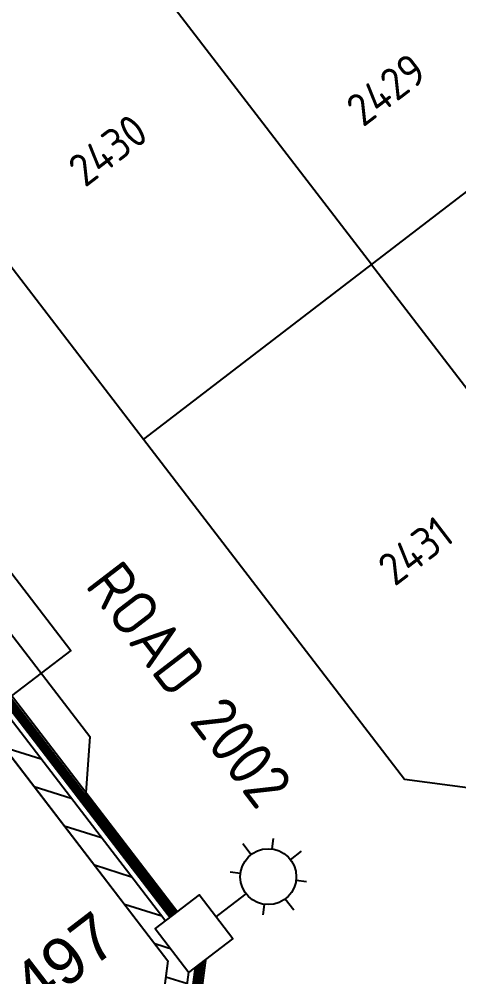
# Model space of a CAD drawing. Extents: x 296374 to 298792, y 6267790 to 6270844.
# Drawn here: x 298163.7 to 298187.2, y 6269901 to 6269952.4 of the extents above; entities that cross this region are included whole.
import ezdxf
from ezdxf.enums import TextEntityAlignment as Align

# ---------------------------------------------------------------- set-up
doc = ezdxf.new("R2010")
doc.units = 0
doc.linetypes.add('IE Trench LV', pattern=[6.5, 5, -1.5])
for name, color, linetype in [('_User_Equip_Easement', 7, 'Continuous'), ('_User_Roadnames', 7, 'Continuous'), ('_User_Wipeout', 6, 'Continuous'), ('_User_xref', 251, 'Continuous'), ('Equip_SP_SL_NEW', 2, 'Continuous'), ('Mains_LV_NEW_T84', 2, 'Continuous'), ('Mains_SL_NEW_R6', 2, 'Continuous'), ('SupportsUG_SP_LV_SL_NEW', 2, 'Continuous'), ('Trench_SP_NEW', 2, 'IE Trench LV'), ('X-Masterplan_LotLayout_P2$0$D-LO-Stage 24', 251, 'Continuous'), ('X-Masterplan_LotLayout_P2$0$D-RD-Stage24_BDY', 251, 'Continuous'), ('XR-600340-P4-CI-DESIGN (06032016)$0$GN-ANNO-TEXT-LOT24', 251, 'Continuous')]:
    doc.layers.add(name, color=color, linetype=linetype)
doc.styles.add('CDD_AN-ISOCP', font='isocp.shx')
doc.styles.add('POLE_LABEL', font='arial.ttf')
doc.styles.add('SL_LABEL', font='arial.ttf')
doc.styles.get("Standard").update_dxf_attribs({"font": 'arial.ttf'})
doc.styles.add('XR-600340-P4-CI-DESIGN (06032016)$0$CDD_AN-ISOCP', font='isocp.shx')
doc.linetypes.add('Cable 4', pattern='A,5.25,-0.1,["o",Standard,S=2,R=0,X=1.2,Y=-0.7],-4', length=9.35)
doc.linetypes.add('Cable New UG', pattern='A,7,-0.25,["x",Standard,S=2,R=0,X=0.2,Y=-0.8],-2.1', length=9.35)

# ---------------------------------------------------------------- blocks, each defined once
blk = doc.blocks.new('XR-600340-P4-CI-DESIGN (06032016)')
at = {"layer": 'XR-600340-P4-CI-DESIGN (06032016)$0$GN-ANNO-TEXT-LOT24', "linetype": 'ByBlock', "char_height": 1.75, "attachment_point": 5, "rotation": 37.4542, "style": 'XR-600340-P4-CI-DESIGN (06032016)$0$CDD_AN-ISOCP'}
for s, insert in [('2429', (298183.36, 6269948.605)), ('2430', (298168.431, 6269945.351)), ('2431', (298184.922, 6269923.856))]:
    blk.add_mtext(s, dxfattribs=dict(at, insert=insert))
blk = doc.blocks.new('X-Masterplan_LotLayout_P2')
at = {"layer": 'X-Masterplan_LotLayout_P2$0$D-LO-Stage 24'}
for p, q in [((298272.499, 6270008.222), (298170.34, 6269929.841)), ((298182.558, 6269939.216), (298165.514, 6269961.43)), ((298182.558, 6269939.216), (298199.603, 6269917.001))]:
    blk.add_line(p, q, dxfattribs=at)
at = {"layer": 'X-Masterplan_LotLayout_P2$0$D-RD-Stage24_BDY'}
for points in [[(298170.34, 6269929.841), (298184.341, 6269911.594), (298191.351, 6269910.67), (298285.576, 6269982.964), (298286.499, 6269989.974), (298272.499, 6270008.222), (298258.498, 6270026.47), (298251.487, 6270027.393), (298157.263, 6269955.1), (298156.34, 6269948.089)], [(298071.14, 6269858.174), (298059.285, 6269873.624), (298060.209, 6269880.635), (298136.635, 6269939.273), (298143.645, 6269938.35), (298157.646, 6269920.102), (298171.647, 6269901.854), (298170.723, 6269894.844), (298094.297, 6269836.205), (298087.287, 6269837.129)]]:
    blk.add_lwpolyline(points, close=True, dxfattribs=at)
blk = doc.blocks.new('*U102')
blk.add_line((0, 0), (0, 0))
at = {"style": 'SL_LABEL', "flags": 9}
for tag, height, p in [('ASSET_NUM', 2.5, (2, 2)), ('STREET_CODE', 0.2, (0, -0.2))]:
    blk.add_attdef(tag, text='', height=height, dxfattribs=at).set_placement(p, align=Align.MIDDLE_LEFT)
for tag, p, flags in [('Z', (0, 0), 1), ('OPERATED_BY', (0, -9.607), 9)]:
    blk.add_attdef(tag, p, '', height=0.2, dxfattribs=dict(flags=flags))
at = {"flags": 9}
for tag, p in [('CONSTRUCTED_VOLTAGE', (0, -0.4)), ('CONTROL_TYPE', (0, -0.6)), ('LANTERN_PURPOSE', (0, -0.8)), ('LANTERN_TYPE', (0, -1)), ('OPERATING_VOLTAGE', (0, -1.4)), ('ORIENTATION', (0, -1.6)), ('NO_PHASES', (0, -1.2)), ('OWNED_BY', (0, -1.8)), ('STATE', (0, -2)), ('CEXIST', (0, -2.4)), ('CNEW', (0, -2.6)), ('USAGE', (0, -2.2)), ('CNUMBER', (0, -2.8)), ('CREMOVE', (0, -3)), ('CREPLACE', (0, -3.2)), ('LKINGHEIGHT', (0, -3.4)), ('LBRACKET', (0, -3.6)), ('NOTES', (0, -9.2)), ('MAINTAINED_BY', (0, -9.863))]:
    blk.add_attdef(tag, text='', height=0.2, dxfattribs=at).set_placement(p, align=Align.MIDDLE_LEFT)
blk.add_wipeout([(0.907, -8.703), (-0.626, -8.067), (-1.564, -6.698), (-0.928, -5.166), (0.43, -4.124), (1.973, -4.863), (2.912, -6.232), (2.276, -7.764)])
for p, q in [((0, 0), (0.519, -4.976)), ((1.973, -4.863), (1.619, -5.3)), ((-0.928, -5.166), (-0.491, -5.52)), ((-0.818, -6.62), (-1.564, -6.698)), ((2.912, -6.232), (2.166, -6.31)), ((-0.626, -8.067), (-0.271, -7.63)), ((2.276, -7.764), (1.839, -7.41)), ((0.829, -7.957), (0.907, -8.703))]:
    blk.add_line(p, q)
blk.add_circle((0.674, -6.465), 1.5)
for tag, height, flags, p in [('LNUMBER', 2.5, 8, (1.2, -2.8)), ('LBRACKETVOCAB', 0.2, 9, (0, -3.8)), ('LCATEGORY', 0.2, 9, (0, -4)), ('LCHARGE1', 0.2, 9, (0, -4.2)), ('LCHARGE1PERCENT', 0.2, 9, (0, -4.4)), ('LCHARGE2', 0.2, 9, (0, -4.6)), ('LCHARGE2PERCENT', 0.2, 9, (0, -4.8)), ('LCHARGE3', 0.2, 9, (0, -5)), ('LCHARGE3PERCENT', 0.2, 9, (0, -5.2)), ('LEXIST', 0.2, 9, (0, -5.4)), ('LLAMP', 0.2, 9, (0, -5.6)), ('LLAMPVOCAB', 0.2, 9, (0, -5.8)), ('LMAST', 0.2, 9, (0, -6)), ('LMASTVOCAB', 0.2, 9, (0, -6.2)), ('LNEW', 0.2, 9, (0, -6.4)), ('LANTNUMBER', 0.2, 9, (0, -6.6)), ('LOUTREACH', 0.2, 9, (0, -7)), ('LOUTREACHVOCAB', 0.2, 9, (0, -7.2)), ('LRATECODE', 0.2, 9, (0, -7.4)), ('LREMOVE', 0.2, 9, (0, -7.6)), ('LREPLACE', 0.2, 9, (0, -7.8)), ('LTYPE', 0.2, 9, (0, -8)), ('LTYPEVOCAB', 0.2, 9, (0, -8.2)), ('SUBURB', 0.2, 9, (0, -8.6)), ('STREETNAME', 0.2, 9, (0, -8.8)), ('LEGEND', 0.2, 9, (0, -8.4)), ('LOCATION', 0.2, 9, (0, -9))]:
    blk.add_attdef(tag, text='', height=height, dxfattribs=dict(flags=flags)).set_placement(p, align=Align.MIDDLE_LEFT)
blk = doc.blocks.new('COLUMN_NEW')
for tag, height, flags, p in [('ASSET_NUM', 2.5, 8, (2, 2)), ('STREETNAME', 0.2, 9, (1.5, -2)), ('LOCATION', 0.2, 9, (1.5, -2.2)), ('NOTES', 0.2, 9, (1.5, -2.4)), ('LABEL_ALIGNMENT', 0.2, 9, (1.5, -2.6)), ('Z', 0.2, 1, (1.5, -2.8))]:
    blk.add_attdef(tag, text='', height=height, dxfattribs=dict(flags=flags)).set_placement(p, align=Align.MIDDLE_LEFT)
blk.add_wipeout([(-1.485, -1.485), (1.485, -1.485), (1.485, 1.485), (-1.485, 1.485)])
at = {"lineweight": -3}
blk.add_lwpolyline([(-1.485, -1.485), (1.485, -1.485), (1.485, 1.485), (-1.485, 1.485)], close=True, dxfattribs=at)
at = {"style": 'POLE_LABEL', "flags": 9}
blk.add_attdef('STRUCTURE_PLANT_NUMBER', text='', height=0.2, dxfattribs=at).set_placement((1.5, 0.242), align=Align.MIDDLE_LEFT)
at = {"flags": 9}
for tag, p in [('STREET_CODE', (1.5, 0)), ('OWNED_BY', (1.5, -0.4)), ('OPERATED_BY', (1.5, -0.6)), ('COLUMN_TYPE', (1.5, -0.2)), ('STATE', (1.5, -1)), ('MAINTAINED_BY', (1.5, -0.8)), ('USAGE', (1.5, -1.2)), ('LEGEND', (1.5, -1.4)), ('PARENT', (1.5, -1.6)), ('SUBURB', (1.5, -1.8))]:
    blk.add_attdef(tag, text='', height=0.2, dxfattribs=at).set_placement(p, align=Align.MIDDLE_LEFT)

msp = doc.modelspace()

# ---------------------------------------------------------------- linework, layer by layer
at = {"layer": 'Mains_LV_NEW_T84', "linetype": 'Cable New UG', "lineweight": -3, "ltscale": 0.8, "flags": 128}
msp.add_lwpolyline([(298098.36097, 6269927.55322), (298101.34615, 6269927.32275), (298129.98753, 6269949.29785), (298134.85732, 6269942.95079), (298135.51458, 6269943.45508), (298145.81045, 6269942.09909), (298159.40929, 6269924.37495), (298162.20631, 6269924.01502), (298166.43551, 6269918.50286), (298163.26514, 6269916.0702), (298159.23156, 6269921.30682)], dxfattribs=at)
at = {"layer": 'Mains_LV_NEW_T84', "linetype": 'Cable New UG', "lineweight": -3, "flags": 128}
msp.add_lwpolyline([(298153.43086, 6269919.28754), (298160.83549, 6269922.51611), (298167.46008, 6269913.88191), (298167.25068, 6269910.86927), (298173.73779, 6269902.41426), (298172.59815, 6269893.76106), (298143.22042, 6269871.221)], dxfattribs=at)
at = {"layer": 'Mains_SL_NEW_R6', "linetype": 'Cable 4', "elevation": -0.00237, "flags": 128}
msp.add_lwpolyline([(298159.23298, 6269921.31919), (298173.05089, 6269903.30953)], dxfattribs=at)
at = {"layer": 'Trench_SP_NEW', "linetype": 'IE Trench LV', "const_width": 0.5, "flags": 128}
msp.add_lwpolyline([(298157.82621, 6269922.65987), (298173.42413, 6269902.33022), (298172.31694, 6269893.92343), (298114.07933, 6269849.24062)], dxfattribs=at)

# ---------------------------------------------------------------- block references
at = {"layer": '_User_xref', "color": 7}
msp.add_blockref('X-Masterplan_LotLayout_P2', (0, 0), dxfattribs=at)
at = {"layer": '_User_xref', "color": 6, "lineweight": -3}
msp.add_blockref('XR-600340-P4-CI-DESIGN (06032016)', (0, 0), dxfattribs=at)

# ---------------------------------------------------------------- next in the draw order: block references
at = {"layer": 'Equip_SP_SL_NEW', "linetype": 'Cable New UG', "lineweight": -3, "extrusion": (4.86337e-08, -6.3387e-08, 1), "rotation": 121.5485877954412}
msp.add_blockref('*U102', (298171.87272, 6269902.40557, -0.38318), dxfattribs=at)

# ---------------------------------------------------------------- next in the draw order: wipeouts: each hides what was drawn before it
at = {"color": 6}
msp.add_wipeout([(298158.89223, 6269954.4312), (298156.98984, 6269950.68396), (298158.89796, 6269948.98731), (298166.08099, 6269954.09753), (298163.17558, 6269957.18107), (298161.54766, 6269956.67134)], dxfattribs=at).dxf.layer = '_User_Wipeout'

# ---------------------------------------------------------------- next in the draw order: hatches: boundary and pattern name
at = {"layer": '_User_Equip_Easement'}
h = msp.add_hatch(dxfattribs=at)
h.set_pattern_fill('ANSI31', color=256, scale=0.48, angle=80)
h.set_pattern_definition([(162.4963, (298226.3864, 6269882.092), (-0.45837, -1.453435), [])])
h.paths.add_polyline_path([(298136.29881, 6269940.52761), (298059.08629, 6269881.28152), (298058.09565, 6269873.78148), (298059.28532, 6269873.62435), (298060.2109, 6269880.6319), (298136.63495, 6269939.27298), (298143.64297, 6269938.35001), (298171.64674, 6269901.85407), (298170.72344, 6269894.84354), (298107.76412, 6269846.53801), (298108.49459, 6269845.58595), (298171.84826, 6269894.19405), (298172.90137, 6269902.19021), (298144.29243, 6269939.47484)])

# ---------------------------------------------------------------- next in the draw order: linework, layer by layer
at = {"layer": '_User_Equip_Easement', "linetype": 'Continuous', "flags": 128}
msp.add_lwpolyline([(298108.49459, 6269845.58595), (298171.84826, 6269894.19405), (298172.90137, 6269902.19021), (298144.29243, 6269939.47484), (298136.29881, 6269940.52761), (298059.08629, 6269881.28152), (298058.09565, 6269873.78148), (298059.28532, 6269873.62435), (298060.2109, 6269880.6319), (298136.63495, 6269939.27298), (298143.64297, 6269938.35001), (298171.64674, 6269901.85407), (298170.72344, 6269894.84354), (298107.76412, 6269846.53801), (298108.49459, 6269845.58595)], dxfattribs=at)

# ---------------------------------------------------------------- next in the draw order: block references
at = {"layer": 'SupportsUG_SP_LV_SL_NEW', "extrusion": (4.84694e-08, -6.31728e-08, 1)}
ref = msp.add_blockref('COLUMN_NEW', (298173.05089, 6269903.30953, -0.38164), dxfattribs=dict(at, rotation=37.49722559744264))
ref.add_attrib('ASSET_NUM', '931497', dxfattribs={"layer": '0', "extrusion": (4.84694e-08, -6.31728e-08, 1), "height": 2.5, "rotation": 37.497226}).set_placement((298159.15094, 6269896.54994, -0.38164), align=Align.MIDDLE_LEFT)

# ---------------------------------------------------------------- next in the draw order: texts
at = {"layer": '_User_Roadnames', "insert": (298169.1282, 6269923.51454), "char_height": 2.5, "width": 16.0501476, "attachment_point": 1, "rotation": 307.49722, "style": 'CDD_AN-ISOCP', "bg_fill": 3, "box_fill_scale": 1.2, "bg_fill_color": 256, "bg_fill_transparency": 0}
msp.add_mtext('ROAD 2002', dxfattribs=at)

doc.saveas('drawing.dxf')
